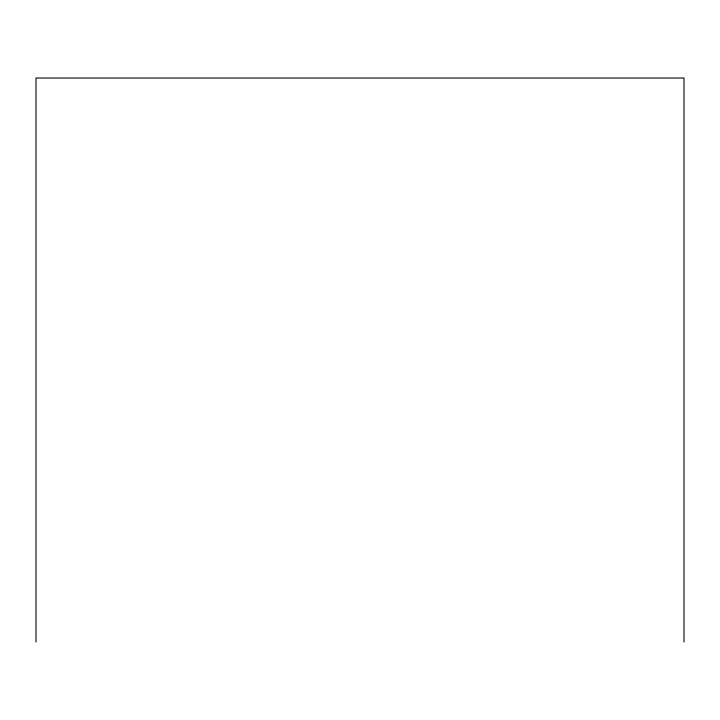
<?xml version="1.0" encoding="UTF-8"?>
<svg xmlns="http://www.w3.org/2000/svg" width="720" height="720" viewBox="0 0 720 720"><rect width="100%" height="100%" fill="white"/><g stroke="black" fill="none" stroke-linecap="round" stroke-linejoin="round"><path stroke-width="1.08" d="M684 641.979L684 78.021L36 78.021L36 641.979"/></g></svg>
